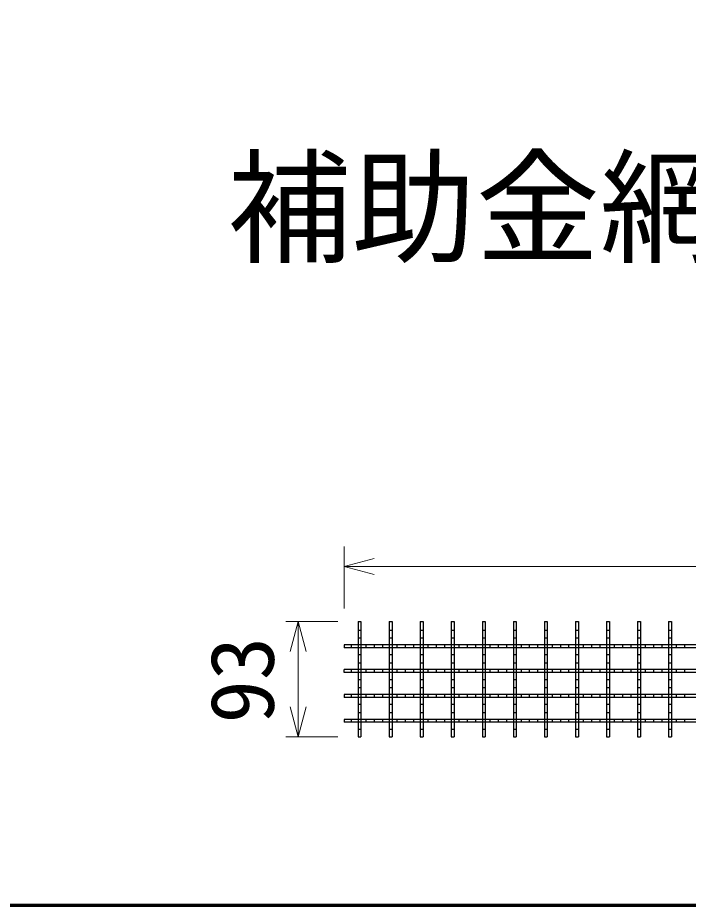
# Model space of a CAD drawing. Units: millimetres, scale not verified, with parts at other scales. Extents: x 400 to 16400, y 400 to 11650.
# Drawn here: x 10207 to 11287, y 400 to 1829 of the extents above; entities that cross this region are included whole.
import ezdxf
from ezdxf.enums import TextEntityAlignment as Align

# ---------------------------------------------------------------- set-up
doc = ezdxf.new("R2010")
doc.units = ezdxf.units.MM
doc.header["$LTSCALE"] = 40
for name, color, linetype, lineweight in [('C-STR', 6, 'Continuous', 25), ('C-STR-DIM', 1, 'Continuous', 13), ('C-TTL', 2, 'Continuous', 70)]:
    doc.layers.add(name, color=color, linetype=linetype, lineweight=lineweight)
doc.layers.add('C-TTL-TXT', color=7, linetype='Continuous')
doc.styles.add('ＭＳ ゴシック', font='')
doc.styles.get('ＭＳ ゴシック').set_extended_font_data('MS Gothic')

msp = doc.modelspace()

# ---------------------------------------------------------------- linework, layer by layer
at = {"layer": 'C-STR'}
for p, q in [((10755.27, 857.01), (10755.27, 671.01)), ((10755.27, 857.01), (10759.87, 857.01)), ((10759.87, 857.01), (10759.87, 671.01)), ((10805.28, 857.01), (10805.28, 671.01)), ((10805.28, 857.01), (10809.88, 857.01)), ((10809.88, 857.01), (10809.88, 671.01)), ((10855.28, 857.01), (10855.28, 671.01)), ((10855.28, 857.01), (10859.88, 857.01)), ((10859.88, 857.01), (10859.88, 671.01)), ((10905.28, 857.01), (10905.28, 671.01)), ((10905.28, 857.01), (10909.88, 857.01)), ((10909.88, 857.01), (10909.88, 671.01)), ((10955.28, 857.01), (10955.28, 671.01)), ((10955.28, 857.01), (10959.88, 857.01)), ((10959.88, 857.01), (10959.88, 671.01)), ((11005.28, 857.01), (11005.28, 671.01)), ((11005.28, 857.01), (11009.88, 857.01)), ((11009.88, 857.01), (11009.88, 671.01)), ((11055.28, 857.01), (11055.28, 671.01)), ((11055.28, 857.01), (11059.88, 857.01)), ((11059.88, 857.01), (11059.88, 671.01)), ((11105.28, 857.01), (11105.28, 671.01)), ((11105.28, 857.01), (11109.88, 857.01)), ((11109.88, 857.01), (11109.88, 671.01)), ((11155.28, 857.01), (11155.28, 671.01)), ((11155.28, 857.01), (11159.88, 857.01)), ((11159.88, 857.01), (11159.88, 671.01)), ((11205.28, 857.01), (11205.28, 671.01)), ((11205.28, 857.01), (11209.88, 857.01)), ((11209.88, 857.01), (11209.88, 671.01)), ((11255.28, 857.01), (11255.28, 671.01)), ((11255.28, 857.01), (11259.88, 857.01)), ((11259.88, 857.01), (11259.88, 671.01)), ((10755.27, 843.01), (10759.87, 843.01)), ((10755.27, 830.35), (10759.87, 830.35)), ((10805.28, 843.01), (10809.88, 843.01)), ((10805.28, 830.35), (10809.88, 830.35)), ((10855.28, 843.01), (10859.88, 843.01)), ((10855.28, 830.35), (10859.88, 830.35)), ((10905.28, 843.01), (10909.88, 843.01)), ((10905.28, 830.35), (10909.88, 830.35)), ((10955.28, 843.01), (10959.88, 843.01)), ((10955.28, 830.35), (10959.88, 830.35)), ((11005.28, 843.01), (11009.88, 843.01)), ((11005.28, 830.35), (11009.88, 830.35)), ((11055.28, 843.01), (11059.88, 843.01)), ((11055.28, 830.35), (11059.88, 830.35)), ((11105.28, 843.01), (11109.88, 843.01)), ((11105.28, 830.35), (11109.88, 830.35)), ((11155.28, 843.01), (11159.88, 843.01)), ((11155.28, 830.35), (11159.88, 830.35)), ((11205.28, 843.01), (11209.88, 843.01)), ((11205.28, 830.35), (11209.88, 830.35)), ((11255.28, 843.01), (11259.88, 843.01)), ((11255.28, 830.35), (11259.88, 830.35)), ((12032.58, 819.31), (10732.58, 819.31)), ((10732.58, 819.31), (10732.58, 814.71)), ((12032.58, 814.71), (10732.58, 814.71)), ((10744.24, 819.31), (10744.24, 814.71)), ((10767.58, 819.31), (10767.58, 814.71)), ((10780.91, 819.31), (10780.91, 814.71)), ((10794.24, 819.31), (10794.24, 814.71)), ((10817.58, 819.31), (10817.58, 814.71)), ((10830.91, 819.31), (10830.91, 814.71)), ((10844.24, 819.31), (10844.24, 814.71)), ((10867.58, 819.31), (10867.58, 814.71)), ((10880.91, 819.31), (10880.91, 814.71)), ((10894.24, 819.31), (10894.24, 814.71)), ((10917.58, 819.31), (10917.58, 814.71)), ((10930.91, 819.31), (10930.91, 814.71)), ((10944.24, 819.31), (10944.24, 814.71)), ((10967.58, 819.31), (10967.58, 814.71)), ((10980.91, 819.31), (10980.91, 814.71)), ((10994.24, 819.31), (10994.24, 814.71)), ((11017.58, 819.31), (11017.58, 814.71)), ((11030.91, 819.31), (11030.91, 814.71)), ((11044.24, 819.31), (11044.24, 814.71)), ((11067.58, 819.31), (11067.58, 814.71)), ((11080.91, 819.31), (11080.91, 814.71)), ((11094.24, 819.31), (11094.24, 814.71)), ((11117.58, 819.31), (11117.58, 814.71)), ((11130.91, 819.31), (11130.91, 814.71)), ((11144.24, 819.31), (11144.24, 814.71)), ((11167.58, 819.31), (11167.58, 814.71)), ((11180.91, 819.31), (11180.91, 814.71)), ((11194.24, 819.31), (11194.24, 814.71)), ((11217.58, 819.31), (11217.58, 814.71)), ((11230.91, 819.31), (11230.91, 814.71)), ((11244.24, 819.31), (11244.24, 814.71)), ((11267.58, 819.31), (11267.58, 814.71)), ((11280.91, 819.31), (11280.91, 814.71)), ((10755.27, 803.68), (10759.87, 803.68)), ((10805.28, 803.68), (10809.88, 803.68)), ((10855.28, 803.68), (10859.88, 803.68)), ((10905.28, 803.68), (10909.88, 803.68)), ((10955.28, 803.68), (10959.88, 803.68)), ((11005.28, 803.68), (11009.88, 803.68)), ((11055.28, 803.68), (11059.88, 803.68)), ((11105.28, 803.68), (11109.88, 803.68)), ((11155.28, 803.68), (11159.88, 803.68)), ((11205.28, 803.68), (11209.88, 803.68)), ((11255.28, 803.68), (11259.88, 803.68)), ((10755.27, 790.35), (10759.87, 790.35)), ((10805.28, 790.35), (10809.88, 790.35)), ((10855.28, 790.35), (10859.88, 790.35)), ((10905.28, 790.35), (10909.88, 790.35)), ((10955.28, 790.35), (10959.88, 790.35)), ((11005.28, 790.35), (11009.88, 790.35)), ((11055.28, 790.35), (11059.88, 790.35)), ((11105.28, 790.35), (11109.88, 790.35)), ((11155.28, 790.35), (11159.88, 790.35)), ((11205.28, 790.35), (11209.88, 790.35)), ((11255.28, 790.35), (11259.88, 790.35)), ((12032.58, 779.31), (10732.58, 779.31)), ((10732.58, 774.71), (10732.58, 779.31)), ((12032.58, 774.71), (10732.58, 774.71)), ((10744.24, 779.31), (10744.24, 774.71)), ((10767.58, 779.31), (10767.58, 774.71)), ((10780.91, 779.31), (10780.91, 774.71)), ((10794.24, 779.31), (10794.24, 774.71)), ((10817.58, 779.31), (10817.58, 774.71)), ((10830.91, 779.31), (10830.91, 774.71)), ((10844.24, 779.31), (10844.24, 774.71)), ((10867.58, 779.31), (10867.58, 774.71)), ((10880.91, 779.31), (10880.91, 774.71)), ((10894.24, 779.31), (10894.24, 774.71)), ((10917.58, 779.31), (10917.58, 774.71)), ((10930.91, 779.31), (10930.91, 774.71)), ((10944.24, 779.31), (10944.24, 774.71)), ((10967.58, 779.31), (10967.58, 774.71)), ((10980.91, 779.31), (10980.91, 774.71)), ((10994.24, 779.31), (10994.24, 774.71)), ((11017.58, 779.31), (11017.58, 774.71)), ((11030.91, 779.31), (11030.91, 774.71)), ((11044.24, 779.31), (11044.24, 774.71)), ((11067.58, 779.31), (11067.58, 774.71)), ((11080.91, 779.31), (11080.91, 774.71)), ((11094.24, 779.31), (11094.24, 774.71)), ((11117.58, 779.31), (11117.58, 774.71)), ((11130.91, 779.31), (11130.91, 774.71)), ((11144.24, 779.31), (11144.24, 774.71)), ((11167.58, 779.31), (11167.58, 774.71)), ((11180.91, 779.31), (11180.91, 774.71)), ((11194.24, 779.31), (11194.24, 774.71)), ((11217.58, 779.31), (11217.58, 774.71)), ((11230.91, 779.31), (11230.91, 774.71)), ((11244.24, 779.31), (11244.24, 774.71)), ((11267.58, 779.31), (11267.58, 774.71)), ((11280.91, 779.31), (11280.91, 774.71)), ((10755.27, 763.68), (10759.87, 763.68)), ((10805.28, 763.68), (10809.88, 763.68)), ((10855.28, 763.68), (10859.88, 763.68)), ((10905.28, 763.68), (10909.88, 763.68)), ((10955.28, 763.68), (10959.88, 763.68)), ((11005.28, 763.68), (11009.88, 763.68)), ((11055.28, 763.68), (11059.88, 763.68)), ((11105.28, 763.68), (11109.88, 763.68)), ((11155.28, 763.68), (11159.88, 763.68)), ((11205.28, 763.68), (11209.88, 763.68)), ((11255.28, 763.68), (11259.88, 763.68)), ((10755.27, 750.35), (10759.87, 750.35)), ((10805.28, 750.35), (10809.88, 750.35)), ((10855.28, 750.35), (10859.88, 750.35)), ((10905.28, 750.35), (10909.88, 750.35)), ((10955.28, 750.35), (10959.88, 750.35)), ((11005.28, 750.35), (11009.88, 750.35)), ((11055.28, 750.35), (11059.88, 750.35)), ((11105.28, 750.35), (11109.88, 750.35)), ((11155.28, 750.35), (11159.88, 750.35)), ((11205.28, 750.35), (11209.88, 750.35)), ((11255.28, 750.35), (11259.88, 750.35)), ((12032.58, 739.31), (10732.58, 739.31)), ((10732.58, 739.31), (10732.58, 734.71)), ((12032.58, 734.71), (10732.58, 734.71)), ((10744.24, 739.31), (10744.24, 734.71)), ((10767.58, 739.31), (10767.58, 734.71)), ((10780.91, 739.31), (10780.91, 734.71)), ((10794.24, 739.31), (10794.24, 734.71)), ((10817.58, 739.31), (10817.58, 734.71)), ((10830.91, 739.31), (10830.91, 734.71)), ((10844.24, 739.31), (10844.24, 734.71)), ((10867.58, 739.31), (10867.58, 734.71)), ((10880.91, 739.31), (10880.91, 734.71)), ((10894.24, 739.31), (10894.24, 734.71)), ((10917.58, 739.31), (10917.58, 734.71)), ((10930.91, 739.31), (10930.91, 734.71)), ((10944.24, 739.31), (10944.24, 734.71)), ((10967.58, 739.31), (10967.58, 734.71)), ((10980.91, 739.31), (10980.91, 734.71)), ((10994.24, 739.31), (10994.24, 734.71)), ((11017.58, 739.31), (11017.58, 734.71)), ((11030.91, 739.31), (11030.91, 734.71)), ((11044.24, 739.31), (11044.24, 734.71)), ((11067.58, 739.31), (11067.58, 734.71)), ((11080.91, 739.31), (11080.91, 734.71)), ((11094.24, 739.31), (11094.24, 734.71)), ((11117.58, 739.31), (11117.58, 734.71)), ((11130.91, 739.31), (11130.91, 734.71)), ((11144.24, 739.31), (11144.24, 734.71)), ((11167.58, 739.31), (11167.58, 734.71)), ((11180.91, 739.31), (11180.91, 734.71)), ((11194.24, 739.31), (11194.24, 734.71)), ((11217.58, 739.31), (11217.58, 734.71)), ((11230.91, 739.31), (11230.91, 734.71)), ((11244.24, 739.31), (11244.24, 734.71)), ((11267.58, 739.31), (11267.58, 734.71)), ((11280.91, 739.31), (11280.91, 734.71)), ((10755.27, 723.68), (10759.87, 723.68)), ((10805.28, 723.68), (10809.88, 723.68)), ((10855.28, 723.68), (10859.88, 723.68)), ((10905.28, 723.68), (10909.88, 723.68)), ((10955.28, 723.68), (10959.88, 723.68)), ((11005.28, 723.68), (11009.88, 723.68)), ((11055.28, 723.68), (11059.88, 723.68)), ((11105.28, 723.68), (11109.88, 723.68)), ((11155.28, 723.68), (11159.88, 723.68)), ((11205.28, 723.68), (11209.88, 723.68)), ((11255.28, 723.68), (11259.88, 723.68)), ((10755.27, 710.35), (10759.87, 710.35)), ((10805.28, 710.35), (10809.88, 710.35)), ((10855.28, 710.35), (10859.88, 710.35)), ((10905.28, 710.35), (10909.88, 710.35)), ((10955.28, 710.35), (10959.88, 710.35)), ((11005.28, 710.35), (11009.88, 710.35)), ((11055.28, 710.35), (11059.88, 710.35)), ((11105.28, 710.35), (11109.88, 710.35)), ((11155.28, 710.35), (11159.88, 710.35)), ((11205.28, 710.35), (11209.88, 710.35)), ((11255.28, 710.35), (11259.88, 710.35)), ((12032.58, 699.31), (10732.58, 699.31)), ((10732.58, 699.31), (10732.58, 694.71)), ((12032.58, 694.71), (10732.58, 694.71)), ((10744.24, 699.31), (10744.24, 694.71)), ((10767.58, 699.31), (10767.58, 694.71)), ((10780.91, 699.31), (10780.91, 694.71)), ((10794.24, 699.31), (10794.24, 694.71)), ((10817.58, 699.31), (10817.58, 694.71)), ((10830.91, 699.31), (10830.91, 694.71)), ((10844.24, 699.31), (10844.24, 694.71)), ((10867.58, 699.31), (10867.58, 694.71)), ((10880.91, 699.31), (10880.91, 694.71)), ((10894.24, 699.31), (10894.24, 694.71)), ((10917.58, 699.31), (10917.58, 694.71)), ((10930.91, 699.31), (10930.91, 694.71)), ((10944.24, 699.31), (10944.24, 694.71)), ((10967.58, 699.31), (10967.58, 694.71)), ((10980.91, 699.31), (10980.91, 694.71)), ((10994.24, 699.31), (10994.24, 694.71)), ((11017.58, 699.31), (11017.58, 694.71)), ((11030.91, 699.31), (11030.91, 694.71)), ((11044.24, 699.31), (11044.24, 694.71)), ((11067.58, 699.31), (11067.58, 694.71)), ((11080.91, 699.31), (11080.91, 694.71)), ((11094.24, 699.31), (11094.24, 694.71)), ((11117.58, 699.31), (11117.58, 694.71)), ((11130.91, 699.31), (11130.91, 694.71)), ((11144.24, 699.31), (11144.24, 694.71)), ((11167.58, 699.31), (11167.58, 694.71)), ((11180.91, 699.31), (11180.91, 694.71)), ((11194.24, 699.31), (11194.24, 694.71)), ((11217.58, 699.31), (11217.58, 694.71)), ((11230.91, 699.31), (11230.91, 694.71)), ((11244.24, 699.31), (11244.24, 694.71)), ((11267.58, 699.31), (11267.58, 694.71)), ((11280.91, 699.31), (11280.91, 694.71)), ((10755.27, 683.68), (10759.87, 683.68)), ((10805.28, 683.68), (10809.88, 683.68)), ((10855.28, 683.68), (10859.88, 683.68)), ((10905.28, 683.68), (10909.88, 683.68)), ((10955.28, 683.68), (10959.88, 683.68)), ((11005.28, 683.68), (11009.88, 683.68)), ((11055.28, 683.68), (11059.88, 683.68)), ((11105.28, 683.68), (11109.88, 683.68)), ((11155.28, 683.68), (11159.88, 683.68)), ((11205.28, 683.68), (11209.88, 683.68)), ((11255.28, 683.68), (11259.88, 683.68)), ((10755.27, 671.01), (10759.87, 671.01)), ((10755.27, 671.01), (10759.87, 671.01)), ((10805.28, 671.01), (10809.88, 671.01)), ((10805.28, 671.01), (10809.88, 671.01)), ((10855.28, 671.01), (10859.88, 671.01)), ((10855.28, 671.01), (10859.88, 671.01)), ((10905.28, 671.01), (10909.88, 671.01)), ((10905.28, 671.01), (10909.88, 671.01)), ((10955.28, 671.01), (10959.88, 671.01)), ((10955.28, 671.01), (10959.88, 671.01)), ((11005.28, 671.01), (11009.88, 671.01)), ((11005.28, 671.01), (11009.88, 671.01)), ((11055.28, 671.01), (11059.88, 671.01)), ((11055.28, 671.01), (11059.88, 671.01)), ((11105.28, 671.01), (11109.88, 671.01)), ((11105.28, 671.01), (11109.88, 671.01)), ((11155.28, 671.01), (11159.88, 671.01)), ((11155.28, 671.01), (11159.88, 671.01)), ((11205.28, 671.01), (11209.88, 671.01)), ((11205.28, 671.01), (11209.88, 671.01)), ((11255.28, 671.01), (11259.88, 671.01)), ((11255.28, 671.01), (11259.88, 671.01))]:
    msp.add_line(p, q, dxfattribs=at)
at = {"layer": 'C-STR-DIM'}
for p, q in [((10732.58, 977.61), (10732.58, 878.01)), ((10732.58, 945.58), (10780.87, 958.52)), ((10732.58, 945.58), (10780.87, 932.64)), ((10732.58, 945.58), (12032.58, 945.58)), ((10722.58, 857.01), (10638.58, 857.01)), ((10658.58, 857.01), (10645.63, 808.72)), ((10658.58, 857.01), (10671.52, 808.72)), ((10658.58, 857.01), (10658.58, 671.01)), ((10658.58, 671.01), (10645.63, 719.31)), ((10658.58, 671.01), (10671.52, 719.31)), ((10722.58, 671.01), (10638.58, 671.01))]:
    msp.add_line(p, q, dxfattribs=at)
at = {"layer": 'C-TTL'}
msp.add_lwpolyline([(400, 400), (16400, 400), (16400, 11480), (400, 11480)], close=True, dxfattribs=at)

# ---------------------------------------------------------------- texts
at = {"layer": 'C-STR-DIM', "color": 7, "style": 'ＭＳ ゴシック'}
msp.add_text('93', height=102.6, rotation=90, dxfattribs=at).set_placement((10650.28, 692.63), align=Align.BOTTOM_LEFT)
at = {"layer": 'C-TTL-TXT', "style": 'ＭＳ ゴシック'}
msp.add_text('補助金網（急勾配用）', height=146.6, dxfattribs=at).set_placement((10544.72, 1406.26), align=Align.BOTTOM_LEFT)

doc.saveas('drawing.dxf')
